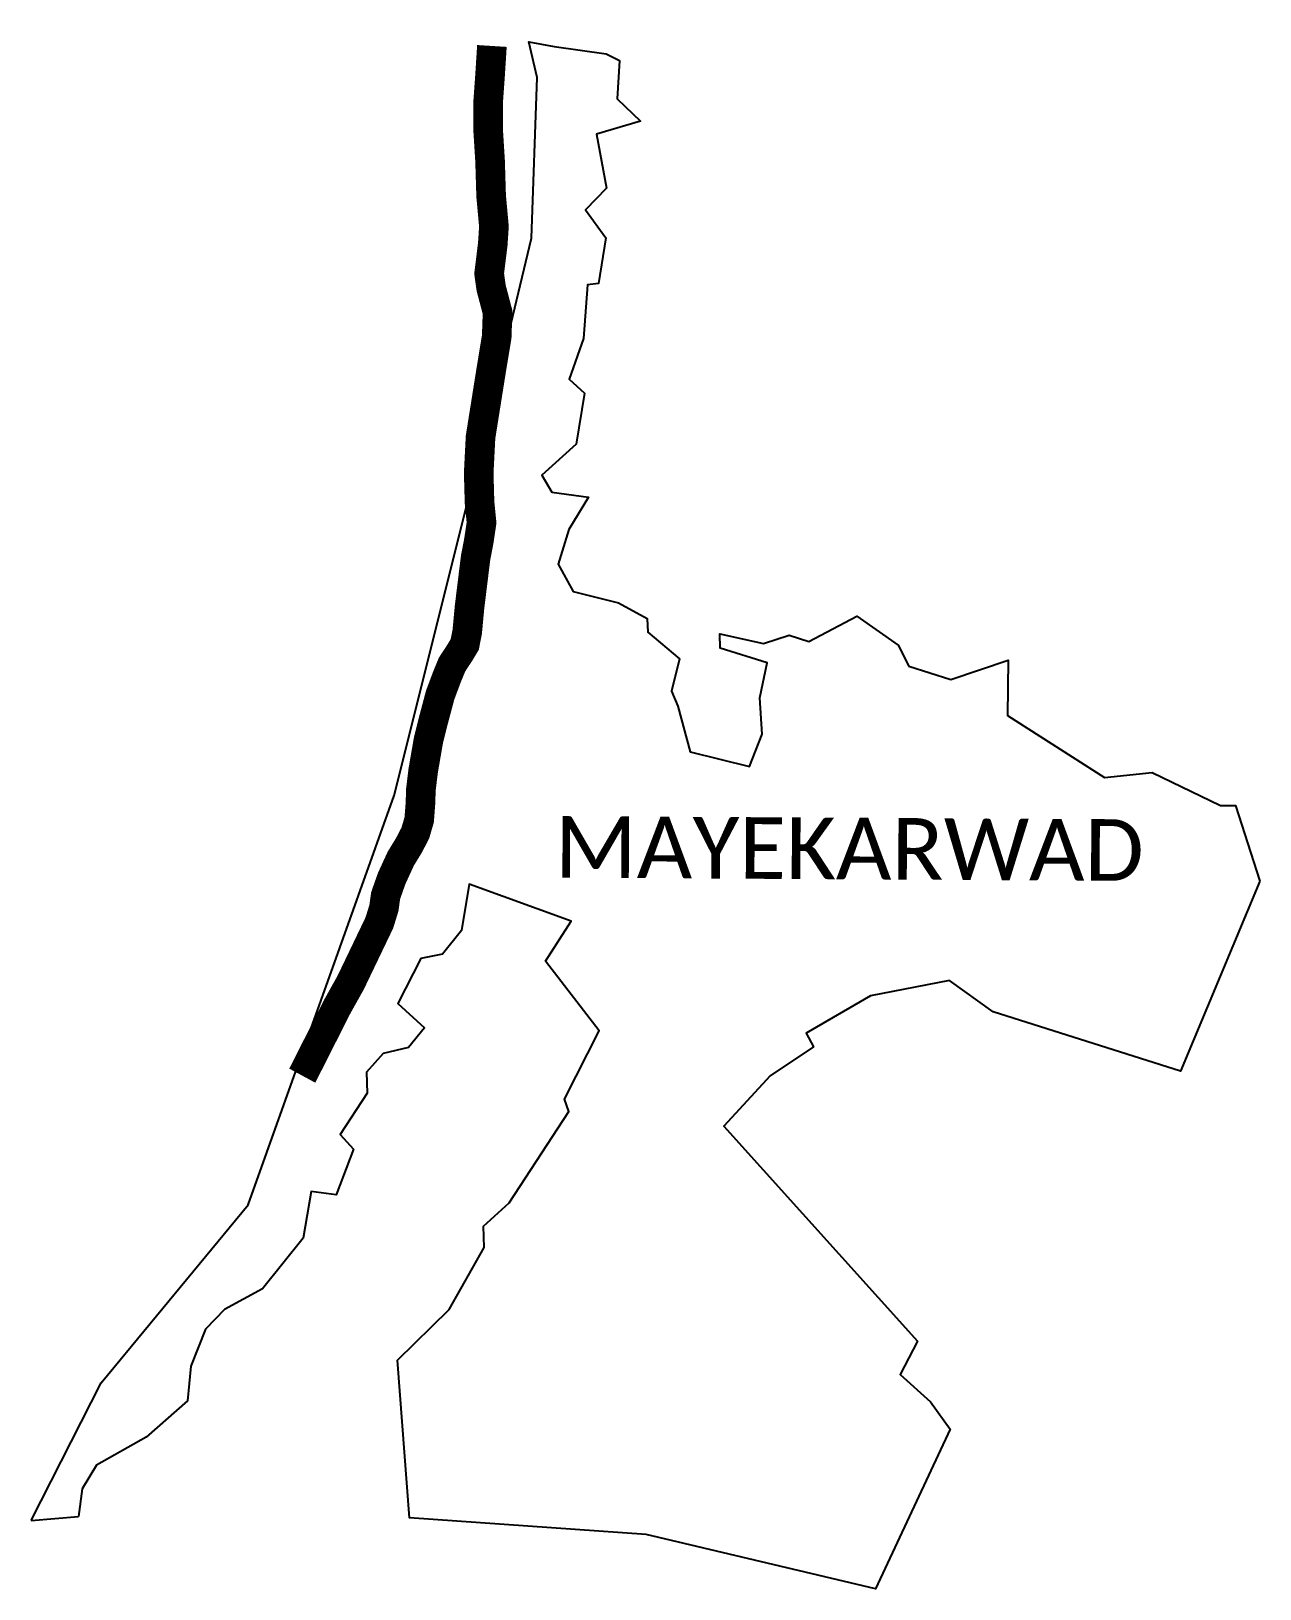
# Model space of a CAD drawing. Header units: metres. Extents: x 317099 to 319173, y 1885044 to 1887676.
import ezdxf

# ---------------------------------------------------------------- set-up
doc = ezdxf.new("R2010")
doc.units = ezdxf.units.M
for name, color, linetype in [('NATURALLY PROTECTED', 3, 'Continuous'), ('village', 3, 'Continuous'), ('VILLAGE NAME', 250, 'Continuous')]:
    doc.layers.add(name, color=color, linetype=linetype)
doc.styles.get("Standard").update_dxf_attribs({"font": 'calibri.ttf'})

msp = doc.modelspace()

# ---------------------------------------------------------------- linework, layer by layer
at = {"layer": 'NATURALLY PROTECTED', "color": 116, "true_color": 0x136734, "const_width": 50, "flags": 128}
msp.add_lwpolyline([(317876.8, 1887650.8), (317873.5, 1887598.8), (317870.3, 1887554.5), (317870.3, 1887511.1), (317873.7, 1887456.3), (317875.5, 1887397.1), (317880.2, 1887345.9), (317878.2, 1887315.5), (317872.1, 1887266.3), (317875.5, 1887242), (317886.3, 1887200.9), (317884.9, 1887159.5), (317876.2, 1887107), (317867.4, 1887051.7), (317857.6, 1886990.2), (317854.5, 1886929.4), (317855.9, 1886879.4), (317859.3, 1886845.5), (317854.7, 1886814.7), (317849.2, 1886785.9), (317839, 1886702.9), (317835.1, 1886661), (317830.9, 1886639.7), (317823.2, 1886626.8), (317809.5, 1886605.9), (317800.9, 1886585), (317789.4, 1886554.2), (317777.4, 1886509.2), (317769.7, 1886478.4), (317760.7, 1886426.3), (317756.9, 1886394.9), (317756.1, 1886371), (317754, 1886343.6), (317747.5, 1886321.3), (317736.8, 1886300.7), (317722.9, 1886277.9), (317707.6, 1886244.6), (317697.4, 1886215.7), (317694.4, 1886194.4), (317686.7, 1886169.5), (317671.4, 1886137.6), (317638.3, 1886068.6), (317615.3, 1886027.4), (317558.4, 1885914.9), (317556.5, 1885911.4)], dxfattribs=at)
at = {"layer": 'village', "flags": 128}
msp.add_lwpolyline([(317098.8, 1885159.9), (317178.7, 1885166.4)], dxfattribs=at)
at = {"layer": 'village', "color": 3, "true_color": 0x00ff00}
for points in [[(317098.8, 1885159.9, 0), (317217.1, 1885392.2, 0), (317465.1, 1885693.2, 0), (317711.8, 1886384.9, 0), (317864.8, 1886996.6, 0), (317943.8, 1887326.4, 0), (317953.1, 1887597.8, 0), (317939.3, 1887658, 0), (317981.9, 1887649.8, 0), (318069.9, 1887637.3, 0), (318092.5, 1887626.5, 0), (318088, 1887561.5, 0), (318127.9, 1887523.9, 0), (318053.6, 1887501.7, 0), (318070.1, 1887410.6, 0), (318034.8, 1887374.2, 0), (318069.3, 1887326.9, 0), (318056.6, 1887249.4, 0), (318038.2, 1887247.2, 0), (318031.5, 1887156.6, 0), (318007.2, 1887087.8, 0), (318033.1, 1887064.5, 0), (318019.1, 1886977.9, 0), (317960.9, 1886926, 0), (317978, 1886897, 0), (318040.1, 1886888.6, 0), (318006.5, 1886833.8, 0), (317988.5, 1886775.4, 0), (318013.9, 1886729.2, 0), (318090.8, 1886710.2, 0), (318138.7, 1886683.9, 0), (318139.9, 1886660.8, 0), (318193.5, 1886615.5, 0), (318180.2, 1886561, 0), (318190.6, 1886535.3, 0), (318211.6, 1886458.6, 0), (318311.6, 1886433.8, 0), (318333.2, 1886488.4, 0), (318329, 1886549.7, 0), (318341.6, 1886609, 0), (318262.1, 1886633.8, 0), (318261.9, 1886657.8, 0), (318335.4, 1886641.3, 0), (318378.8, 1886655.7, 0), (318412.1, 1886645, 0), (318493.2, 1886687.8, 0), (318562.6, 1886638.4, 0), (318580.7, 1886603.2, 0), (318651.8, 1886580.7, 0), (318748.5, 1886613.1, 0), (318747.1, 1886519.7, 0), (318911.3, 1886414.8, 0), (318991.8, 1886423.6, 0), (319106.8, 1886367.6, 0), (319132.5, 1886367.7, 0), (319173.4, 1886239.7, 0)], [(319173.4, 1886239.7, 0), (319039.4, 1885918.8, 0), (318723.2, 1886019.2, 0), (318649.4, 1886072, 0), (318515.8, 1886046.2, 0), (318407.4, 1885982.9, 0), (318419.7, 1885959.8, 0), (318346.7, 1885911, 0), (318268.3, 1885825.9, 0), (318595.6, 1885462.8, 0), (318566.4, 1885406.8, 0), (318617.5, 1885360.6, 0), (318650.7, 1885314.4, 0), (318524.6, 1885044.4, 0), (318137.4, 1885136.4, 0), (317737.7, 1885164.4, 0), (317717.3, 1885430.7, 0), (317804.6, 1885516.1, 0), (317863.7, 1885621, 0), (317862.4, 1885656.9, 0), (317905.7, 1885696.3, 0), (318006.9, 1885850.9, 0), (317999.6, 1885871.6, 0), (318057.7, 1885987.1, 0), (317967.5, 1886104.5, 0), (318010.8, 1886172.3, 0), (317838.2, 1886234.7, 0), (317825.3, 1886156.8, 0), (317793.3, 1886116.8, 0), (317756.9, 1886109.5, 0), (317717.8, 1886033.2, 0), (317762.9, 1885992.2, 0), (317736.2, 1885958.8, 0), (317692.9, 1885948.9, 0), (317665.1, 1885917.4, 0), (317665.9, 1885881.8, 0), (317620.6, 1885811.9, 0), (317642.8, 1885787, 0), (317613.7, 1885709.9, 0), (317571.6, 1885715.8, 0), (317557.9, 1885636.6, 0), (317489.4, 1885551.1, 0), (317425.3, 1885516.4, 0), (317393.1, 1885483.3, 0), (317368.4, 1885420.4, 0), (317362.7, 1885362.1, 0), (317292.8, 1885300.7, 0), (317209.4, 1885253.1, 0), (317184.7, 1885213.5, 0), (317178.7, 1885166.4, 0)]]:
    msp.add_polyline3d(points, dxfattribs=at)

# ---------------------------------------------------------------- texts
at = {"layer": 'VILLAGE NAME', "insert": (317983.1, 1886349.9), "char_height": 104.04, "attachment_point": 1, "rotation": 359.6762}
msp.add_mtext_dynamic_manual_height_columns('MAYEKARWAD', width=1437.725, gutter_width=520.2, heights=[0], dxfattribs=at)

doc.saveas('drawing.dxf')
